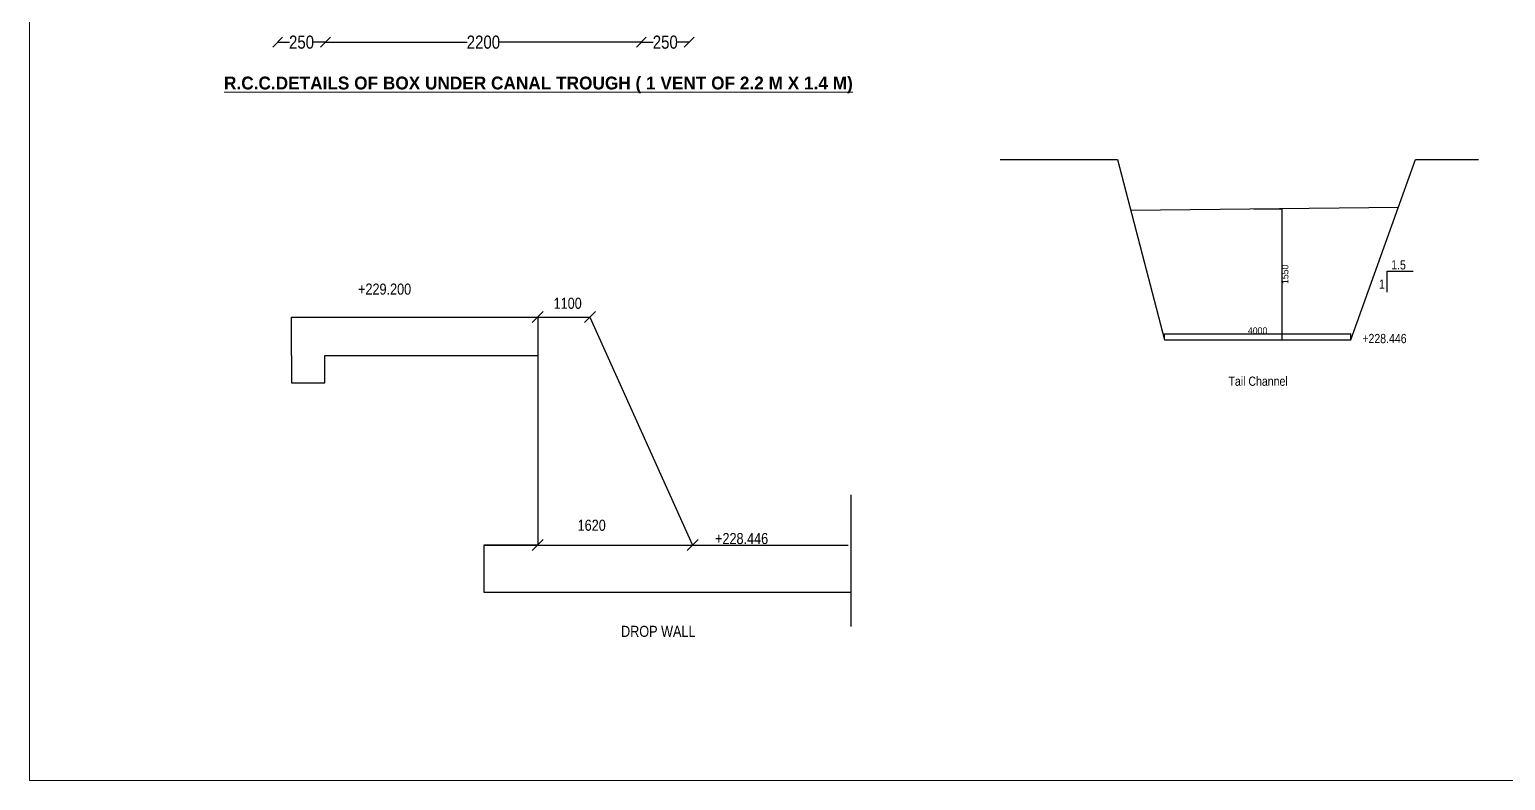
# Model space of a CAD drawing. Header units: inches. Extents: x -679659 to -168020, y 530076 to 1078123.
# Drawn here: x -242633 to -202532, y 530076 to 550486 of the extents above; entities that cross this region are included whole.
import ezdxf

# ---------------------------------------------------------------- set-up
doc = ezdxf.new("R2010")
doc.units = ezdxf.units.IN
doc.header["$LTSCALE"] = 1000
doc.header["$MEASUREMENT"] = 0
for name, color, linetype in [('abutment', 6, 'Continuous'), ('DIM', 3, 'Continuous'), ('STEEL', 5, 'Continuous')]:
    doc.layers.add(name, color=color, linetype=linetype)
doc.styles.add('ARIAL NARROW', font='ARIALN.TTF')
doc.styles.add('CITYBLUEPR', font='cityb___.ttf')
doc.dimstyles.new('STANDARD$0', dxfattribs={"dimscale": 88.888889, "dimtxt": 0.02, "dimasz": 0.02, "dimexe": 0.05, "dimexo": 0.1, "dimgap": 0.002, "dimtad": 2, "dimdec": 0, "dimzin": 1, "dimdsep": 46, "dimtxsty": 'Standard', "dimblk": 'OBLIQUE', "dimcen": 0.09, "dimadec": 0, "dimazin": 0, "dimtfac": 1, "dimtdec": 4, "dimtofl": 0, "dimtmove": 0, "dimatfit": 3, "dimfxl": 1, "dimtolj": 1, "dimtzin": 1, "dimarcsym": 0})

# ---------------------------------------------------------------- blocks, each defined once
blk = doc.blocks.new('_Oblique')
at = {"color": 0, "linetype": 'ByBlock', "lineweight": -2}
blk.add_line((-0.5, -0.5), (0.5, 0.5), dxfattribs=at)
blk = doc.blocks.new('*D38')
at = {"layer": 'Defpoints', "color": 0, "transparency": 16777216}
for p in [(-234593, 550157), (-226010, 550157), (-226010, 550140)]:
    blk.add_point(p, dxfattribs=at)
at = {"layer": 'DIM', "color": 0, "lineweight": -2, "transparency": 16777216}
for p, q in [((-234593, 550153), (-234593, 550138)), ((-234593, 550140), (-230739, 550140)), ((-226010, 550140), (-229863, 550140)), ((-226010, 550153), (-226010, 550138))]:
    blk.add_line(p, q, dxfattribs=at)
at = {"layer": 'DIM', "color": 0, "lineweight": -2, "transparency": 16777216, "xscale": 266.6666666666666, "yscale": 266.6666666666666, "zscale": 266.6666666666666, "rotation": 180}
blk.add_blockref('_Oblique', (-234593, 550140), dxfattribs=at)
at = {"layer": 'DIM', "color": 0, "lineweight": -2, "transparency": 16777216, "xscale": 266.6666666666666, "yscale": 266.6666666666666, "zscale": 266.6666666666666}
blk.add_blockref('_Oblique', (-226010, 550140), dxfattribs=at)
at = {"layer": 'DIM', "color": 0, "lineweight": 9, "transparency": 16777216, "insert": (-230301, 550140), "char_height": 355.6, "attachment_point": 5, "style": 'ARIAL NARROW'}
blk.add_mtext('\\A1;2200', dxfattribs=at)
blk = doc.blocks.new('*D39')
at = {"layer": 'Defpoints', "color": 0, "transparency": 16777216}
for p in [(-226010, 550140), (-224710, 550140), (-224710, 550140)]:
    blk.add_point(p, dxfattribs=at)
at = {"layer": 'DIM', "color": 0, "lineweight": -2, "transparency": 16777216}
for p, q in [((-226010, 550144), (-226010, 550142)), ((-226010, 550140), (-225685, 550140)), ((-224710, 550140), (-225036, 550140)), ((-224710, 550144), (-224710, 550142))]:
    blk.add_line(p, q, dxfattribs=at)
at = {"layer": 'DIM', "color": 0, "lineweight": -2, "transparency": 16777216, "xscale": 266.6666666666666, "yscale": 266.6666666666666, "zscale": 266.6666666666666, "rotation": 180}
blk.add_blockref('_Oblique', (-226010, 550140), dxfattribs=at)
at = {"layer": 'DIM', "color": 0, "lineweight": -2, "transparency": 16777216, "xscale": 266.6666666666666, "yscale": 266.6666666666666, "zscale": 266.6666666666666}
blk.add_blockref('_Oblique', (-224710, 550140), dxfattribs=at)
at = {"layer": 'DIM', "color": 0, "lineweight": 9, "transparency": 16777216, "insert": (-225360, 550140), "char_height": 355.6, "attachment_point": 5, "style": 'ARIAL NARROW'}
blk.add_mtext('\\A1;250', dxfattribs=at)
blk = doc.blocks.new('*D40')
at = {"layer": 'Defpoints', "color": 0, "transparency": 16777216}
for p in [(-235893, 550140), (-234593, 550140), (-234593, 550140)]:
    blk.add_point(p, dxfattribs=at)
at = {"layer": 'DIM', "color": 0, "lineweight": -2, "transparency": 16777216}
for p, q in [((-235893, 550144), (-235893, 550142)), ((-235893, 550140), (-235567, 550140)), ((-234593, 550140), (-234918, 550140)), ((-234593, 550144), (-234593, 550142))]:
    blk.add_line(p, q, dxfattribs=at)
at = {"layer": 'DIM', "color": 0, "lineweight": -2, "transparency": 16777216, "xscale": 266.6666666666666, "yscale": 266.6666666666666, "zscale": 266.6666666666666, "rotation": 180}
blk.add_blockref('_Oblique', (-235893, 550140), dxfattribs=at)
at = {"layer": 'DIM', "color": 0, "lineweight": -2, "transparency": 16777216, "xscale": 266.6666666666666, "yscale": 266.6666666666666, "zscale": 266.6666666666666}
blk.add_blockref('_Oblique', (-234593, 550140), dxfattribs=at)
at = {"layer": 'DIM', "color": 0, "lineweight": 9, "transparency": 16777216, "insert": (-235243, 550140), "char_height": 355.6, "attachment_point": 5, "style": 'ARIAL NARROW'}
blk.add_mtext('\\A1;250', dxfattribs=at)
blk = doc.blocks.new('*D94')
at = {"layer": 'Defpoints', "color": 0, "transparency": 16777216}
for p in [(-209378, 545612), (-209378, 542054), (-208606, 542054)]:
    blk.add_point(p, dxfattribs=at)
at = {"layer": 'STEEL', "color": 0, "lineweight": -2, "transparency": 16777216}
for p, q in [((-209369, 545612), (-208602, 545612)), ((-208606, 545612), (-208606, 542054)), ((-209369, 542054), (-208602, 542054))]:
    blk.add_line(p, q, dxfattribs=at)
at = {"layer": 'STEEL', "color": 0, "lineweight": -2, "transparency": 16777216, "xscale": 1.777777777777778, "yscale": 1.777777777777778, "zscale": 1.777777777777778}
for p, rotation in [((-208606, 545612), 90), ((-208606, 542054), 270)]:
    blk.add_blockref('_Oblique', p, dxfattribs=dict(at, rotation=rotation))
at = {"layer": 'STEEL', "color": 0, "transparency": 16777216, "insert": (-208517, 543833), "char_height": 1.78, "attachment_point": 5, "rotation": 90}
blk.add_mtext('\\A1;{\\H100x;1550}', dxfattribs=at)
blk = doc.blocks.new('*D95')
at = {"layer": 'Defpoints', "color": 0, "transparency": 16777216}
for p in [(-206736, 542211), (-211797, 542054), (-206736, 542054)]:
    blk.add_point(p, dxfattribs=at)
at = {"layer": 'STEEL', "color": 0, "lineweight": -2, "transparency": 16777216}
for p, q in [((-211797, 542063), (-211797, 542216)), ((-211797, 542211), (-206736, 542211)), ((-206736, 542063), (-206736, 542216))]:
    blk.add_line(p, q, dxfattribs=at)
at = {"layer": 'STEEL', "color": 0, "lineweight": -2, "transparency": 16777216, "xscale": 1.777777777777778, "yscale": 1.777777777777778, "zscale": 1.777777777777778, "rotation": 180}
blk.add_blockref('_Oblique', (-211797, 542211), dxfattribs=at)
at = {"layer": 'STEEL', "color": 0, "lineweight": -2, "transparency": 16777216, "xscale": 1.777777777777778, "yscale": 1.777777777777778, "zscale": 1.777777777777778}
blk.add_blockref('_Oblique', (-206736, 542211), dxfattribs=at)
at = {"layer": 'STEEL', "color": 0, "transparency": 16777216, "insert": (-209266, 542300), "char_height": 1.78, "attachment_point": 5}
blk.add_mtext('\\A1;{\\H100x;4000}', dxfattribs=at)
blk = doc.blocks.new('*D110')
at = {"layer": 'Defpoints', "color": 0, "transparency": 16777216}
for p in [(-228826, 542672), (-227405, 542672), (-227405, 542672)]:
    blk.add_point(p, dxfattribs=at)
at = {"layer": 'STEEL', "color": 0, "lineweight": -2, "transparency": 16777216}
for p, q in [((-228826, 542673), (-228826, 542674)), ((-228826, 542672), (-227405, 542672)), ((-227405, 542673), (-227405, 542674))]:
    blk.add_line(p, q, dxfattribs=at)
at = {"layer": 'STEEL', "color": 0, "lineweight": -2, "transparency": 16777216, "xscale": 300, "yscale": 300, "zscale": 300, "rotation": 180}
blk.add_blockref('_Oblique', (-228826, 542672), dxfattribs=at)
at = {"layer": 'STEEL', "color": 0, "lineweight": -2, "transparency": 16777216, "xscale": 300, "yscale": 300, "zscale": 300}
blk.add_blockref('_Oblique', (-227405, 542672), dxfattribs=at)
at = {"layer": 'STEEL', "color": 0, "lineweight": 9, "transparency": 16777216, "insert": (-228012, 543043), "char_height": 300, "attachment_point": 5, "style": 'ARIAL NARROW'}
blk.add_mtext('\\A1;1100', dxfattribs=at)
blk = doc.blocks.new('*D111')
at = {"layer": 'Defpoints', "color": 0, "transparency": 16777216}
for p in [(-228826, 536474), (-224619, 536474), (-224619, 536474)]:
    blk.add_point(p, dxfattribs=at)
at = {"layer": 'STEEL', "color": 0, "lineweight": -2, "transparency": 16777216}
for p, q in [((-228826, 536475), (-228826, 536475)), ((-228826, 536474), (-224619, 536474)), ((-224619, 536475), (-224619, 536475))]:
    blk.add_line(p, q, dxfattribs=at)
at = {"layer": 'STEEL', "color": 0, "lineweight": -2, "transparency": 16777216, "xscale": 300, "yscale": 300, "zscale": 300, "rotation": 180}
blk.add_blockref('_Oblique', (-228826, 536474), dxfattribs=at)
at = {"layer": 'STEEL', "color": 0, "lineweight": -2, "transparency": 16777216, "xscale": 300, "yscale": 300, "zscale": 300}
blk.add_blockref('_Oblique', (-224619, 536474), dxfattribs=at)
at = {"layer": 'STEEL', "color": 0, "lineweight": 9, "transparency": 16777216, "insert": (-227359, 537011), "char_height": 300, "attachment_point": 5, "style": 'ARIAL NARROW'}
blk.add_mtext('\\A1;1620', dxfattribs=at)

msp = doc.modelspace()

# ---------------------------------------------------------------- linework, layer by layer
at = {"color": 0, "linetype": 'ByBlock', "lineweight": 9}
for p in [(-242633.4, 578737.2), (-168030, 530076)]:
    msp.add_line(p, (-242633.4, 530076), dxfattribs=at)
at = {"layer": 'STEEL', "color": 0}
for p, q in [((-216261.5, 546957.5), (-213070.5, 546957.5)), ((-213070.5, 546957.5), (-211797, 542054)), ((-206735.5, 542054), (-204975, 546957.5)), ((-204975, 546957.5), (-203269.5, 546957.5)), ((-212711.5, 545575.2), (-205442.1, 545656.5)), ((-205743, 543351.5), (-205743, 543916)), ((-205743, 543916), (-205036.5, 543916)), ((-235518.4, 541627.9), (-235518.4, 542672.4)), ((-235518.4, 542672.4), (-228826.4, 542672.4)), ((-228826.4, 542672.4), (-228826.4, 536473.9)), ((-228826.4, 542672.4), (-227405.4, 542672.4)), ((-227405.4, 542672.4), (-224619.4, 536473.9)), ((-211797, 542054), (-206735.5, 542054)), ((-235518.4, 541627.9), (-235518.4, 540878.9)), ((-234607.9, 541627.9), (-228826.4, 541627.9)), ((-234607.9, 540878.9), (-234607.9, 541627.9)), ((-235518.4, 540878.9), (-234607.9, 540878.9)), ((-220319.9, 537835.9), (-220319.9, 534261.9)), ((-228826.4, 536473.9), (-230290.4, 536473.9)), ((-230290.4, 536473.9), (-220391.9, 536473.9)), ((-230290.4, 536473.9), (-230290.4, 535189.9)), ((-230290.4, 535189.9), (-220319.9, 535189.9))]:
    msp.add_line(p, q, dxfattribs=at)

# ---------------------------------------------------------------- texts
at = {"layer": 'abutment', "color": 0, "lineweight": 9, "style": 'CITYBLUEPR'}
msp.add_text('%%UR.C.C.DETAILS OF BOX UNDER CANAL TROUGH ( 1 VENT OF 2.2 M X 1.4 M)', height=350, dxfattribs=at).set_placement((-237349.3, 548856.2))
at = {"layer": 'abutment', "color": 0, "lineweight": 9, "char_height": 250, "attachment_point": 6, "style": 'ARIAL NARROW'}
for s, insert in [('1.5', (-205239, 544088.6)), ('1', (-205811.5, 543565.5)), ('+228.446', (-205219, 542085.6)), ('Tail Channel', (-208449.5, 540926.6))]:
    msp.add_mtext(s, dxfattribs=dict(at, insert=insert))
at = {"layer": 'STEEL', "color": 0, "lineweight": 9, "style": 'ARIAL NARROW'}
for s, p in [('+229.200', (-233706.9, 543281.1)), ('+228.446', (-224007.4, 536502.1)), ('DROP WALL', (-226562.4, 533979.6))]:
    msp.add_text(s, height=300, dxfattribs=at).set_placement(p)

# ---------------------------------------------------------------- dimensions: what is measured, and where the dimension line sits
at = {"layer": 'DIM', "color": 0, "lineweight": 9}
for base, p1, p2, text, picture, middle in [((-234592.7, 550139.8), (-235892.7, 550139.8), (-234592.7, 550139.8), '250', '*D40', (-235242.7, 550139.8)), ((-226010.2, 550139.8), (-234592.7, 550157), (-226010.2, 550157), '2200', '*D38', (-230301.5, 550139.8)), ((-224710.2, 550139.8), (-226010.2, 550139.8), (-224710.2, 550139.8), '250', '*D39', (-225360.2, 550139.8))]:
    dim = msp.add_linear_dim(base=base, p1=p1, p2=p2, text=text, dimstyle='STANDARD$0', override={"dimtxt": 4, "dimasz": 3, "dimexe": 0.02, "dimexo": 0.05, "dimgap": 0.008, "dimtad": 0, "dimtxsty": 'ARIAL NARROW', "dimblk1": 'Oblique', "dimblk2": 'Oblique', "dimsah": 1}, dxfattribs=at)
    dim.commit()
    dim.dimension.update_dxf_attribs({"geometry": picture, "text_midpoint": middle})
at = {"layer": 'STEEL', "color": 0}
dim = msp.add_linear_dim(base=(-208606, 542054), p1=(-209377.7, 545612.5), p2=(-209377.7, 542054), angle=90, text='{\\H100x;1550}', dimstyle='STANDARD$0', dxfattribs=at)
dim.commit()
dim.dimension.update_dxf_attribs({"geometry": '*D94', "text_midpoint": (-208516.9, 543833.2)})
at = {"layer": 'STEEL', "color": 0, "lineweight": 9}
for base, p1, p2, text, picture, middle in [((-227405.4, 542672.4), (-228826.4, 542672.4), (-227405.4, 542672.4), '1100', '*D110', (-228011.9, 543043.4)), ((-224619.4, 536473.9), (-228826.4, 536473.9), (-224619.4, 536473.9), '1620', '*D111', (-227358.9, 537010.9))]:
    dim = msp.add_linear_dim(base=base, p1=p1, p2=p2, text=text, dimstyle='STANDARD$0', override={"dimscale": 1, "dimtxt": 300, "dimasz": 300, "dimexe": 1.25, "dimexo": 0.625, "dimgap": 0.625, "dimtad": 0, "dimzin": 8, "dimtxsty": 'ARIAL NARROW', "dimcen": 2.5, "dimtdec": 0, "dimtofl": 1, "dimtmove": 2, "dimtzin": 0}, dxfattribs=at)
    dim.commit()
    dim.dimension.update_dxf_attribs({"geometry": picture, "text_midpoint": middle, "dimtype": 160})
at = {"layer": 'STEEL', "color": 0}
dim = msp.add_aligned_dim(p1=(-211797, 542054), p2=(-206735.5, 542054), distance=157.2, text='{\\H100x;4000}', dimstyle='STANDARD$0', dxfattribs=at)
dim.commit()
dim.dimension.update_dxf_attribs({"geometry": '*D95', "text_midpoint": (-209266.3, 542300.2)})

doc.saveas('drawing.dxf')
